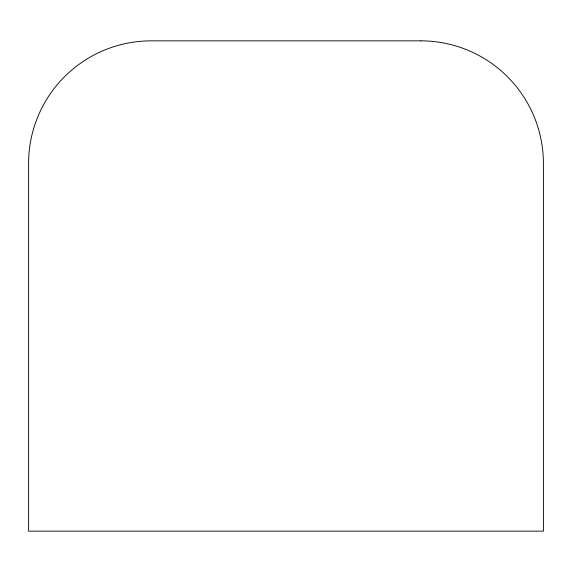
<?xml version="1.0" encoding="UTF-8"?>
<svg xmlns="http://www.w3.org/2000/svg" width="572" height="572" viewBox="0 0 572 572"><rect width="100%" height="100%" fill="white"/><g stroke="black" fill="none" stroke-linecap="round" stroke-linejoin="round"><path stroke-width="0.86" d="M420.828 40.855L151.172 40.855A122.572 122.572 0 0 0 28.6 163.428L28.6 531.145L543.4 531.145L543.4 163.428A122.572 122.572 0 0 0 420.828 40.855"/></g></svg>
